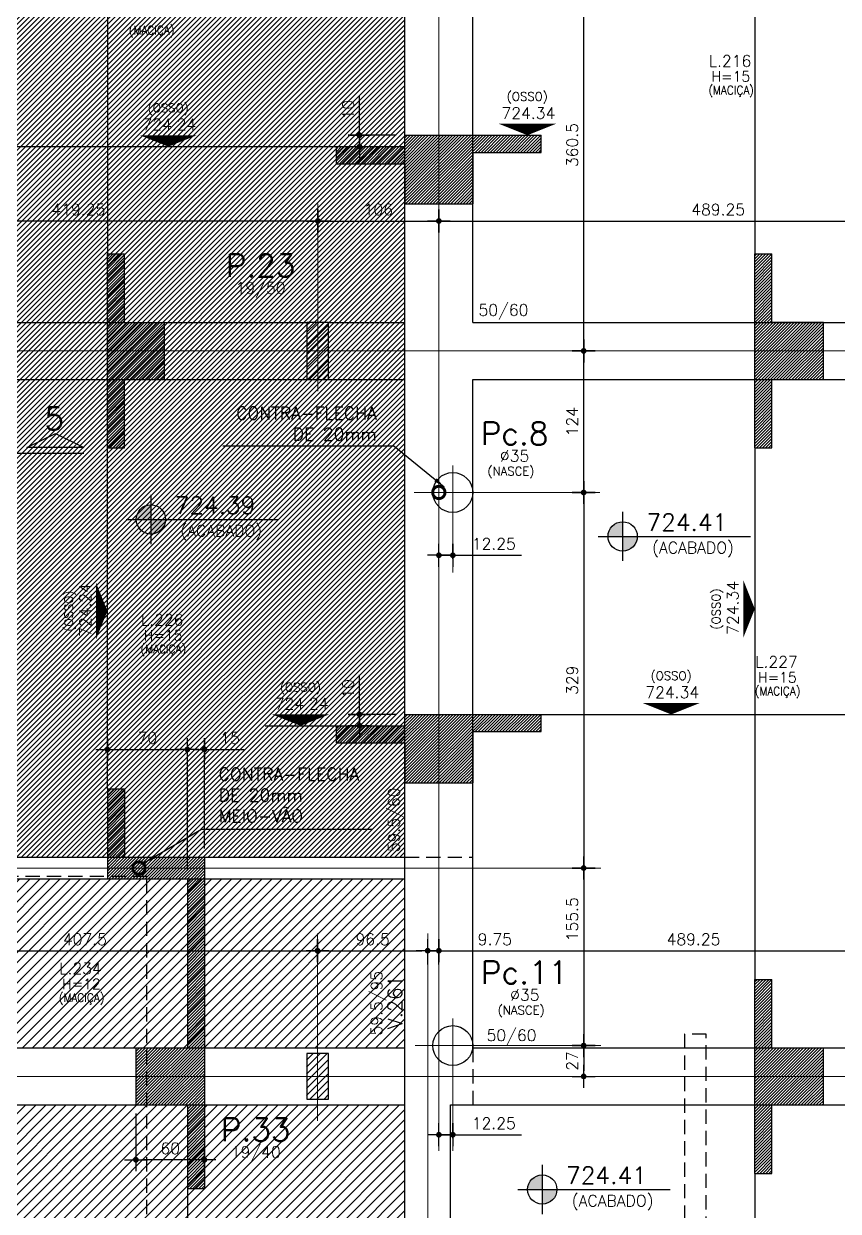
# Model space of a CAD drawing. Header units: inches. Extents: x 0 to 5940, y 0 to 4205.
# Drawn here: x 2299 to 3012, y 1956 to 2996 of the extents above; entities that cross this region are included whole.
import ezdxf
from ezdxf.enums import TextEntityAlignment as Align

# ---------------------------------------------------------------- set-up
doc = ezdxf.new("R2010")
doc.units = ezdxf.units.IN
doc.header["$LTSCALE"] = 50
doc.header["$MEASUREMENT"] = 0
doc.linetypes.add('CENTER', pattern=[2, 1.25, -0.25, 0.25, -0.25])
doc.linetypes.add('HIDDEN', pattern=[0.375, 0.25, -0.125])
for name, color, linetype in [('ALVENARIA', 10, 'HIDDEN'), ('CONTRA-FLECHA', 152, 'Continuous'), ('CORTE-FORMA', 1, 'Continuous'), ('COTA', 6, 'Continuous'), ('FO-HACHURA_PILAR-MORRE', 252, 'Continuous'), ('FO-TEXTO-LAJES', 152, 'Continuous'), ('FO-TEXTO-VIGAS', 3, 'Continuous'), ('HACHUR LAJE', 141, 'Continuous'), ('NIVEL', 3, 'Continuous'), ('NIVEL-ARQUITETURA', 3, 'Continuous'), ('P-M', 7, 'Continuous'), ('P-N', 5, 'Continuous'), ('TEXTO', 3, 'Continuous')]:
    doc.layers.add(name, color=color, linetype=linetype)
for name, color, linetype, lineweight in [('FO-Eixos', 150, 'Continuous', 5), ('FO-Textos dos pilares', 3, 'Continuous', 20), ('FO-Vigas', 2, 'Continuous', 30)]:
    doc.layers.add(name, color=color, linetype=linetype, lineweight=lineweight)
doc.styles.add('ROMANS', font='romans.shx')
doc.dimstyles.new('COTA_50', dxfattribs={"dimscale": 5, "dimtxt": 2, "dimasz": 1, "dimexe": 2, "dimexo": 1.5, "dimgap": 1, "dimtad": 1, "dimzin": 12, "dimdsep": 46, "dimtxsty": 'ROMANS', "dimblk1": 'COTA', "dimblk2": 'COTA', "dimsah": 1, "dimcen": -4, "dimdle": 1.5, "dimclrd": 6, "dimclre": 6, "dimclrt": 3, "dimadec": 0, "dimazin": 0, "dimtfac": 1, "dimtofl": 0, "dimtmove": 0, "dimatfit": 3, "dimldrblk": 'COTA', "dimfxl": 1, "dimtolj": 1, "dimtzin": 12, "dimarcsym": 0})
doc.dimstyles.new('NOTA', dxfattribs={"dimscale": 5, "dimtxt": 2, "dimasz": 2, "dimexe": 1.5, "dimexo": 2, "dimgap": 1, "dimtad": 1, "dimdec": 1, "dimzin": 12, "dimdsep": 46, "dimtxsty": 'ROMANS', "dimcen": 0.09, "dimclrd": 8, "dimclre": 8, "dimclrt": 3, "dimadec": 0, "dimazin": 0, "dimtfac": 1, "dimtdec": 1, "dimtofl": 0, "dimtmove": 0, "dimatfit": 3, "dimfxl": 1, "dimtolj": 1, "dimtzin": 12, "dimarcsym": 0})
pattern_1 = [(45, (-4340.959, 9121.8574), (-3.0935922, 3.0935922), [])]
pattern_2 = [(45, (-4662.459, 9121.8574), (-1.3258252, 1.3258252), [])]
pattern_3 = [(45, (-4662.459, 9121.8574), (-4.4194174, 4.4194174), [])]

# ---------------------------------------------------------------- blocks, each defined once
blk = doc.blocks.new('COTA')
at = {"layer": 'COTA'}
for p, q in [((2, 0), (-2, 0)), ((0, -2), (0, 2))]:
    blk.add_line(p, q, dxfattribs=at)
at = {"layer": 'COTA', "const_width": 0.5}
blk.add_lwpolyline([(-0.25, 0, 1), (0.25, 0, 1)], format="xyb", close=True, dxfattribs=at)
blk = doc.blocks.new('*D10')
at = {"layer": 'COTA', "color": 6, "lineweight": -2, "transparency": 16777216}
for p, q in [((2593.1, 2903.6), (2593.1, 2933.4)), ((2625.3, 2898.6), (2583.1, 2898.6)), ((2589.4, 2888.6), (2583.1, 2888.6)), ((2593.1, 2883.6), (2593.1, 2878.6))]:
    blk.add_line(p, q, dxfattribs=at)
at = {"layer": 'Defpoints', "color": 0, "transparency": 16777216}
for p in [(2593.1, 2898.6), (2632.8, 2898.6), (2596.9, 2888.6)]:
    blk.add_point(p, dxfattribs=at)
at = {"layer": 'COTA', "color": 6, "lineweight": -2, "transparency": 16777216, "xscale": 5, "yscale": 5, "zscale": 5}
for p, rotation in [((2593.1, 2898.6), 270), ((2593.1, 2888.6), 90)]:
    blk.add_blockref('COTA', p, dxfattribs=dict(at, rotation=rotation))
at = {"layer": 'COTA', "color": 3, "transparency": 16777216, "insert": (2583.1, 2921), "char_height": 10, "attachment_point": 5, "rotation": 90, "style": 'ROMANS'}
blk.add_mtext('\\A1;10', dxfattribs=at)
blk = doc.blocks.new('*D14')
at = {"layer": 'COTA', "color": 6, "lineweight": -2, "transparency": 16777216}
for p, q in [((2593.1, 2396.3), (2593.1, 2426)), ((2625.3, 2391.3), (2583.1, 2391.3)), ((2589.4, 2381.3), (2583.1, 2381.3)), ((2593.1, 2376.3), (2593.1, 2371.3))]:
    blk.add_line(p, q, dxfattribs=at)
at = {"layer": 'Defpoints', "color": 0, "transparency": 16777216}
for p in [(2593.1, 2391.3), (2632.8, 2391.3), (2596.9, 2381.3)]:
    blk.add_point(p, dxfattribs=at)
at = {"layer": 'COTA', "color": 6, "lineweight": -2, "transparency": 16777216, "xscale": 5, "yscale": 5, "zscale": 5}
for p, rotation in [((2593.1, 2391.3), 270), ((2593.1, 2381.3), 90)]:
    blk.add_blockref('COTA', p, dxfattribs=dict(at, rotation=rotation))
at = {"layer": 'COTA', "color": 3, "transparency": 16777216, "insert": (2583.1, 2413.7), "char_height": 10, "attachment_point": 5, "rotation": 90, "style": 'ROMANS'}
blk.add_mtext('\\A1;10', dxfattribs=at)
blk = doc.blocks.new('*D33')
at = {"layer": 'COTA', "color": 6, "lineweight": -2, "transparency": 16777216}
for p, q in [((2372.3, 2357), (2372.3, 2370.6)), ((2442.3, 2254.7), (2442.3, 2370.6)), ((2377.3, 2360.6), (2437.3, 2360.6))]:
    blk.add_line(p, q, dxfattribs=at)
at = {"layer": 'Defpoints', "color": 0, "transparency": 16777216}
for p in [(2442.3, 2360.6), (2372.3, 2349.5), (2442.3, 2247.2)]:
    blk.add_point(p, dxfattribs=at)
at = {"layer": 'COTA', "color": 6, "lineweight": -2, "transparency": 16777216, "xscale": 5, "yscale": 5, "zscale": 5, "rotation": 180}
blk.add_blockref('COTA', (2372.3, 2360.6), dxfattribs=at)
at = {"layer": 'COTA', "color": 6, "lineweight": -2, "transparency": 16777216, "xscale": 5, "yscale": 5, "zscale": 5}
blk.add_blockref('COTA', (2442.3, 2360.6), dxfattribs=at)
at = {"layer": 'COTA', "color": 3, "transparency": 16777216, "insert": (2407.3, 2370.6), "char_height": 10, "attachment_point": 5, "style": 'ROMANS'}
blk.add_mtext('\\A1;70', dxfattribs=at)
blk = doc.blocks.new('*D34')
at = {"layer": 'COTA', "color": 6, "lineweight": -2, "transparency": 16777216}
for p, q in [((2442.3, 2355.6), (2442.3, 2370.6)), ((2457.3, 2273.7), (2457.3, 2370.6)), ((2437.3, 2360.6), (2432.3, 2360.6)), ((2462.3, 2360.6), (2492.1, 2360.6))]:
    blk.add_line(p, q, dxfattribs=at)
at = {"layer": 'Defpoints', "color": 0, "transparency": 16777216}
for p in [(2457.3, 2360.6), (2442.3, 2348.1), (2457.3, 2266.2)]:
    blk.add_point(p, dxfattribs=at)
at = {"layer": 'COTA', "color": 6, "lineweight": -2, "transparency": 16777216, "xscale": 5, "yscale": 5, "zscale": 5}
blk.add_blockref('COTA', (2442.3, 2360.6), dxfattribs=at)
at = {"layer": 'COTA', "color": 6, "lineweight": -2, "transparency": 16777216, "xscale": 5, "yscale": 5, "zscale": 5, "rotation": 180}
blk.add_blockref('COTA', (2457.3, 2360.6), dxfattribs=at)
at = {"layer": 'COTA', "color": 3, "transparency": 16777216, "insert": (2479.7, 2370.6), "char_height": 10, "attachment_point": 5, "style": 'ROMANS'}
blk.add_mtext('\\A1;15', dxfattribs=at)
blk = doc.blocks.new('*D35')
at = {"layer": 'COTA', "color": 6, "lineweight": -2, "transparency": 16777216}
for p, q in [((2397.3, 2041.7), (2397.3, 1991.1)), ((2452.3, 2001.1), (2402.3, 2001.1)), ((2457.3, 2002.2), (2457.3, 1991.1))]:
    blk.add_line(p, q, dxfattribs=at)
at = {"layer": 'Defpoints', "color": 0, "transparency": 16777216}
for p in [(2397.3, 2049.2), (2457.3, 2009.7), (2397.3, 2001.1)]:
    blk.add_point(p, dxfattribs=at)
at = {"layer": 'COTA', "color": 6, "lineweight": -2, "transparency": 16777216, "xscale": 5, "yscale": 5, "zscale": 5, "rotation": 180}
blk.add_blockref('COTA', (2397.3, 2001.1), dxfattribs=at)
at = {"layer": 'COTA', "color": 6, "lineweight": -2, "transparency": 16777216, "xscale": 5, "yscale": 5, "zscale": 5}
blk.add_blockref('COTA', (2457.3, 2001.1), dxfattribs=at)
at = {"layer": 'COTA', "color": 3, "transparency": 16777216, "insert": (2427.3, 2011.1), "char_height": 10, "attachment_point": 5, "style": 'ROMANS'}
blk.add_mtext('\\A1;60', dxfattribs=at)
blk = doc.blocks.new('*D94')
at = {"layer": 'COTA', "color": 6, "lineweight": -2, "transparency": 16777216}
for p, q in [((2556.6, 2824), (2556.6, 2833.5)), ((2662.6, 2824), (2662.6, 2833.5)), ((2561.6, 2823.5), (2657.6, 2823.5))]:
    blk.add_line(p, q, dxfattribs=at)
at = {"layer": 'Defpoints', "color": 0, "transparency": 16777216}
for p in [(2662.6, 2823.5), (2556.6, 2816.5), (2662.6, 2816.5)]:
    blk.add_point(p, dxfattribs=at)
at = {"layer": 'COTA', "color": 6, "lineweight": -2, "transparency": 16777216, "xscale": 5, "yscale": 5, "zscale": 5, "rotation": 180}
blk.add_blockref('COTA', (2556.6, 2823.5), dxfattribs=at)
at = {"layer": 'COTA', "color": 6, "lineweight": -2, "transparency": 16777216, "xscale": 5, "yscale": 5, "zscale": 5}
blk.add_blockref('COTA', (2662.6, 2823.5), dxfattribs=at)
at = {"layer": 'COTA', "color": 3, "transparency": 16777216, "insert": (2609.6, 2833.5), "char_height": 10, "attachment_point": 5, "style": 'ROMANS'}
blk.add_mtext('\\A1;106', dxfattribs=at)
blk = doc.blocks.new('*D95')
at = {"layer": 'COTA', "color": 6, "lineweight": -2, "transparency": 16777216}
for p, q in [((2137.3, 2820.1), (2137.3, 2833.5)), ((2556.6, 2820.1), (2556.6, 2833.5)), ((2551.6, 2823.5), (2142.3, 2823.5))]:
    blk.add_line(p, q, dxfattribs=at)
at = {"layer": 'Defpoints', "color": 0, "transparency": 16777216}
for p in [(2137.3, 2823.5), (2137.3, 2812.6), (2556.6, 2812.6)]:
    blk.add_point(p, dxfattribs=at)
at = {"layer": 'COTA', "color": 6, "lineweight": -2, "transparency": 16777216, "xscale": 5, "yscale": 5, "zscale": 5, "rotation": 180}
blk.add_blockref('COTA', (2137.3, 2823.5), dxfattribs=at)
at = {"layer": 'COTA', "color": 6, "lineweight": -2, "transparency": 16777216, "xscale": 5, "yscale": 5, "zscale": 5}
blk.add_blockref('COTA', (2556.6, 2823.5), dxfattribs=at)
at = {"layer": 'COTA', "color": 3, "transparency": 16777216, "insert": (2346.9, 2833.5), "char_height": 10, "attachment_point": 5, "style": 'ROMANS'}
blk.add_mtext('\\A1;419.25', dxfattribs=at)
blk = doc.blocks.new('*D107')
at = {"layer": 'COTA', "color": 6, "lineweight": -2, "transparency": 16777216}
for p, q in [((2662.6, 2814.5), (2662.6, 2833.5)), ((3151.8, 2814.5), (3151.8, 2833.5)), ((2667.6, 2823.5), (3146.8, 2823.5))]:
    blk.add_line(p, q, dxfattribs=at)
at = {"layer": 'Defpoints', "color": 0, "transparency": 16777216}
for p in [(3151.8, 2823.5), (2662.6, 2807), (3151.8, 2807)]:
    blk.add_point(p, dxfattribs=at)
at = {"layer": 'COTA', "color": 6, "lineweight": -2, "transparency": 16777216, "xscale": 5, "yscale": 5, "zscale": 5, "rotation": 180}
blk.add_blockref('COTA', (2662.6, 2823.5), dxfattribs=at)
at = {"layer": 'COTA', "color": 6, "lineweight": -2, "transparency": 16777216, "xscale": 5, "yscale": 5, "zscale": 5}
blk.add_blockref('COTA', (3151.8, 2823.5), dxfattribs=at)
at = {"layer": 'COTA', "color": 3, "transparency": 16777216, "insert": (2907.2, 2833.5), "char_height": 10, "attachment_point": 5, "style": 'ROMANS'}
blk.add_mtext('\\A1;489.25', dxfattribs=at)
blk = doc.blocks.new('*D124')
at = {"layer": 'COTA', "color": 6, "lineweight": -2, "transparency": 16777216}
for p, q in [((2148.8, 2181.6), (2148.8, 2194.3)), ((2556.3, 2181.6), (2556.3, 2194.3)), ((2153.8, 2184.3), (2551.3, 2184.3))]:
    blk.add_line(p, q, dxfattribs=at)
at = {"layer": 'Defpoints', "color": 0, "transparency": 16777216}
for p in [(2148.8, 2174.1), (2556.3, 2184.3), (2556.3, 2174.1)]:
    blk.add_point(p, dxfattribs=at)
at = {"layer": 'COTA', "color": 6, "lineweight": -2, "transparency": 16777216, "xscale": 5, "yscale": 5, "zscale": 5, "rotation": 180}
blk.add_blockref('COTA', (2148.8, 2184.3), dxfattribs=at)
at = {"layer": 'COTA', "color": 6, "lineweight": -2, "transparency": 16777216, "xscale": 5, "yscale": 5, "zscale": 5}
blk.add_blockref('COTA', (2556.3, 2184.3), dxfattribs=at)
at = {"layer": 'COTA', "color": 3, "transparency": 16777216, "insert": (2352.6, 2194.3), "char_height": 10, "attachment_point": 5, "style": 'ROMANS'}
blk.add_mtext('\\A1;407.5', dxfattribs=at)
blk = doc.blocks.new('*D125')
at = {"layer": 'COTA', "color": 6, "lineweight": -2, "transparency": 16777216}
for p, q in [((2556.3, 2180.8), (2556.3, 2194.3)), ((2652.8, 2180.8), (2652.8, 2194.3)), ((2561.3, 2184.3), (2647.8, 2184.3))]:
    blk.add_line(p, q, dxfattribs=at)
at = {"layer": 'Defpoints', "color": 0, "transparency": 16777216}
for p in [(2652.8, 2184.3), (2556.3, 2173.3), (2652.8, 2173.3)]:
    blk.add_point(p, dxfattribs=at)
at = {"layer": 'COTA', "color": 6, "lineweight": -2, "transparency": 16777216, "xscale": 5, "yscale": 5, "zscale": 5, "rotation": 180}
blk.add_blockref('COTA', (2556.3, 2184.3), dxfattribs=at)
at = {"layer": 'COTA', "color": 6, "lineweight": -2, "transparency": 16777216, "xscale": 5, "yscale": 5, "zscale": 5}
blk.add_blockref('COTA', (2652.8, 2184.3), dxfattribs=at)
at = {"layer": 'COTA', "color": 3, "transparency": 16777216, "insert": (2604.6, 2194.3), "char_height": 10, "attachment_point": 5, "style": 'ROMANS'}
blk.add_mtext('\\A1;96.5', dxfattribs=at)
blk = doc.blocks.new('*D126')
at = {"layer": 'COTA', "color": 6, "lineweight": -2, "transparency": 16777216}
for p, q in [((2652.8, 2172.3), (2652.8, 2194.3)), ((2662.6, 2172.3), (2662.6, 2194.3)), ((2647.8, 2184.3), (2642.8, 2184.3)), ((2662.6, 2184.3), (2731.8, 2184.3)), ((2667.6, 2184.3), (2672.6, 2184.3))]:
    blk.add_line(p, q, dxfattribs=at)
at = {"layer": 'Defpoints', "color": 0, "transparency": 16777216}
for p in [(2662.6, 2184.3), (2652.8, 2164.8), (2662.6, 2164.8)]:
    blk.add_point(p, dxfattribs=at)
at = {"layer": 'COTA', "color": 6, "lineweight": -2, "transparency": 16777216, "xscale": 5, "yscale": 5, "zscale": 5}
blk.add_blockref('COTA', (2652.8, 2184.3), dxfattribs=at)
at = {"layer": 'COTA', "color": 6, "lineweight": -2, "transparency": 16777216, "xscale": 5, "yscale": 5, "zscale": 5, "rotation": 180}
blk.add_blockref('COTA', (2662.6, 2184.3), dxfattribs=at)
at = {"layer": 'COTA', "color": 3, "transparency": 16777216, "insert": (2711.6, 2194.3), "char_height": 10, "attachment_point": 5, "style": 'ROMANS'}
blk.add_mtext('\\A1;9.75', dxfattribs=at)
blk = doc.blocks.new('*D127')
at = {"layer": 'COTA', "color": 6, "lineweight": -2, "transparency": 16777216}
for p, q in [((2662.6, 2175.6), (2662.6, 2194.3)), ((3151.8, 2175.6), (3151.8, 2194.3)), ((2667.6, 2184.3), (3146.8, 2184.3))]:
    blk.add_line(p, q, dxfattribs=at)
at = {"layer": 'Defpoints', "color": 0, "transparency": 16777216}
for p in [(3151.8, 2184.3), (2662.6, 2168.1), (3151.8, 2168.1)]:
    blk.add_point(p, dxfattribs=at)
at = {"layer": 'COTA', "color": 6, "lineweight": -2, "transparency": 16777216, "xscale": 5, "yscale": 5, "zscale": 5, "rotation": 180}
blk.add_blockref('COTA', (2662.6, 2184.3), dxfattribs=at)
at = {"layer": 'COTA', "color": 6, "lineweight": -2, "transparency": 16777216, "xscale": 5, "yscale": 5, "zscale": 5}
blk.add_blockref('COTA', (3151.8, 2184.3), dxfattribs=at)
at = {"layer": 'COTA', "color": 3, "transparency": 16777216, "insert": (2885.6, 2194.3), "char_height": 10, "attachment_point": 5, "style": 'ROMANS'}
blk.add_mtext('\\A1;489.25', dxfattribs=at)
blk = doc.blocks.new('*D238')
at = {"layer": 'COTA', "color": 6, "lineweight": -2, "transparency": 16777216}
for p, q in [((2780.1, 2585.7), (2799.4, 2585.7)), ((2789.4, 2580.7), (2789.4, 2261.7)), ((2780.1, 2256.7), (2799.4, 2256.7))]:
    blk.add_line(p, q, dxfattribs=at)
at = {"layer": 'Defpoints', "color": 0, "transparency": 16777216}
for p in [(2772.6, 2585.7), (2772.6, 2256.7), (2789.4, 2256.7)]:
    blk.add_point(p, dxfattribs=at)
at = {"layer": 'COTA', "color": 6, "lineweight": -2, "transparency": 16777216, "xscale": 5, "yscale": 5, "zscale": 5}
for p, rotation in [((2789.4, 2585.7), 90), ((2789.4, 2256.7), 270)]:
    blk.add_blockref('COTA', p, dxfattribs=dict(at, rotation=rotation))
at = {"layer": 'COTA', "color": 3, "transparency": 16777216, "insert": (2779.4, 2421.2), "char_height": 10, "attachment_point": 5, "rotation": 90, "style": 'ROMANS'}
blk.add_mtext('\\A1;329', dxfattribs=at)
blk = doc.blocks.new('*D239')
at = {"layer": 'COTA', "color": 6, "lineweight": -2, "transparency": 16777216}
for p, q in [((2789.4, 2251.7), (2789.4, 2106.2)), ((2794.8, 2256.7), (2799.4, 2256.7)), ((2794.8, 2101.2), (2799.4, 2101.2))]:
    blk.add_line(p, q, dxfattribs=at)
at = {"layer": 'Defpoints', "color": 0, "transparency": 16777216}
for p in [(2787.3, 2256.7), (2787.3, 2101.2), (2789.4, 2101.2)]:
    blk.add_point(p, dxfattribs=at)
at = {"layer": 'COTA', "color": 6, "lineweight": -2, "transparency": 16777216, "xscale": 5, "yscale": 5, "zscale": 5}
for p, rotation in [((2789.4, 2256.7), 90), ((2789.4, 2101.2), 270)]:
    blk.add_blockref('COTA', p, dxfattribs=dict(at, rotation=rotation))
at = {"layer": 'COTA', "color": 3, "transparency": 16777216, "insert": (2779.4, 2211.8), "char_height": 10, "attachment_point": 5, "rotation": 90, "style": 'ROMANS'}
blk.add_mtext('\\A1;155.5', dxfattribs=at)
blk = doc.blocks.new('*D240')
at = {"layer": 'COTA', "color": 6, "lineweight": -2, "transparency": 16777216}
for p, q in [((2782.8, 2101.2), (2799.4, 2101.2)), ((2789.4, 2096.2), (2789.4, 2079.2)), ((2782.8, 2074.2), (2799.4, 2074.2))]:
    blk.add_line(p, q, dxfattribs=at)
at = {"layer": 'Defpoints', "color": 0, "transparency": 16777216}
for p in [(2775.3, 2101.2), (2775.3, 2074.2), (2789.4, 2074.2)]:
    blk.add_point(p, dxfattribs=at)
at = {"layer": 'COTA', "color": 6, "lineweight": -2, "transparency": 16777216, "xscale": 5, "yscale": 5, "zscale": 5}
for p, rotation in [((2789.4, 2101.2), 90), ((2789.4, 2074.2), 270)]:
    blk.add_blockref('COTA', p, dxfattribs=dict(at, rotation=rotation))
at = {"layer": 'COTA', "color": 3, "transparency": 16777216, "insert": (2779.4, 2087.7), "char_height": 10, "attachment_point": 5, "rotation": 90, "style": 'ROMANS'}
blk.add_mtext('\\A1;27', dxfattribs=at)
blk = doc.blocks.new('*D288')
at = {"layer": 'COTA', "color": 6, "lineweight": -2, "transparency": 16777216}
for p, q in [((2662.6, 2527.5), (2662.6, 2540.7)), ((2674.8, 2527.5), (2674.8, 2540.7)), ((2657.6, 2530.7), (2652.6, 2530.7)), ((2679.8, 2530.7), (2735, 2530.7))]:
    blk.add_line(p, q, dxfattribs=at)
at = {"layer": 'Defpoints', "color": 0, "transparency": 16777216}
for p in [(2674.8, 2530.7), (2662.6, 2520), (2674.8, 2520)]:
    blk.add_point(p, dxfattribs=at)
at = {"layer": 'COTA', "color": 6, "lineweight": -2, "transparency": 16777216, "xscale": 5, "yscale": 5, "zscale": 5}
blk.add_blockref('COTA', (2662.6, 2530.7), dxfattribs=at)
at = {"layer": 'COTA', "color": 6, "lineweight": -2, "transparency": 16777216, "xscale": 5, "yscale": 5, "zscale": 5, "rotation": 180}
blk.add_blockref('COTA', (2674.8, 2530.7), dxfattribs=at)
at = {"layer": 'COTA', "color": 3, "transparency": 16777216, "insert": (2710.7, 2540.7), "char_height": 10, "attachment_point": 5, "style": 'ROMANS'}
blk.add_mtext('\\A1;12.25', dxfattribs=at)
blk = doc.blocks.new('*D291')
at = {"layer": 'COTA', "color": 6, "lineweight": -2, "transparency": 16777216}
for p, q in [((2662.6, 2020), (2662.6, 2033.1)), ((2674.8, 2020), (2674.8, 2033.1)), ((2657.6, 2023.1), (2652.6, 2023.1)), ((2679.8, 2023.1), (2735, 2023.1))]:
    blk.add_line(p, q, dxfattribs=at)
at = {"layer": 'Defpoints', "color": 0, "transparency": 16777216}
for p in [(2674.8, 2023.1), (2662.6, 2012.5), (2674.8, 2012.5)]:
    blk.add_point(p, dxfattribs=at)
at = {"layer": 'COTA', "color": 6, "lineweight": -2, "transparency": 16777216, "xscale": 5, "yscale": 5, "zscale": 5}
blk.add_blockref('COTA', (2662.6, 2023.1), dxfattribs=at)
at = {"layer": 'COTA', "color": 6, "lineweight": -2, "transparency": 16777216, "xscale": 5, "yscale": 5, "zscale": 5, "rotation": 180}
blk.add_blockref('COTA', (2674.8, 2023.1), dxfattribs=at)
at = {"layer": 'COTA', "color": 3, "transparency": 16777216, "insert": (2710.7, 2033.1), "char_height": 10, "attachment_point": 5, "style": 'ROMANS'}
blk.add_mtext('\\A1;12.25', dxfattribs=at)
blk = doc.blocks.new('*D364')
at = {"layer": 'COTA', "color": 6, "lineweight": -2, "transparency": 16777216}
for p, q in [((2785.8, 2709.7), (2799.4, 2709.7)), ((2789.4, 2590.7), (2789.4, 2704.7)), ((2785.8, 2585.7), (2799.4, 2585.7))]:
    blk.add_line(p, q, dxfattribs=at)
at = {"layer": 'Defpoints', "color": 0, "transparency": 16777216}
for p in [(2778.3, 2709.7), (2789.4, 2709.7), (2778.3, 2585.7)]:
    blk.add_point(p, dxfattribs=at)
at = {"layer": 'COTA', "color": 6, "lineweight": -2, "transparency": 16777216, "xscale": 5, "yscale": 5, "zscale": 5}
for p, rotation in [((2789.4, 2709.7), 90), ((2789.4, 2585.7), 270)]:
    blk.add_blockref('COTA', p, dxfattribs=dict(at, rotation=rotation))
at = {"layer": 'COTA', "color": 3, "transparency": 16777216, "insert": (2779.4, 2647.7), "char_height": 10, "attachment_point": 5, "rotation": 90, "style": 'ROMANS'}
blk.add_mtext('\\A1;124', dxfattribs=at)
blk = doc.blocks.new('*D365')
at = {"layer": 'COTA', "color": 6, "lineweight": -2, "transparency": 16777216}
for p, q in [((2784, 3070.2), (2799.4, 3070.2)), ((2789.4, 2714.7), (2789.4, 3065.2)), ((2784, 2709.7), (2799.4, 2709.7))]:
    blk.add_line(p, q, dxfattribs=at)
at = {"layer": 'Defpoints', "color": 0, "transparency": 16777216}
for p in [(2776.5, 3070.2), (2789.4, 3070.2), (2776.5, 2709.7)]:
    blk.add_point(p, dxfattribs=at)
at = {"layer": 'COTA', "color": 6, "lineweight": -2, "transparency": 16777216, "xscale": 5, "yscale": 5, "zscale": 5}
for p, rotation in [((2789.4, 3070.2), 90), ((2789.4, 2709.7), 270)]:
    blk.add_blockref('COTA', p, dxfattribs=dict(at, rotation=rotation))
at = {"layer": 'COTA', "color": 3, "transparency": 16777216, "insert": (2779.4, 2890), "char_height": 10, "attachment_point": 5, "rotation": 90, "style": 'ROMANS'}
blk.add_mtext('\\A1;360.5', dxfattribs=at)

msp = doc.modelspace()

# ---------------------------------------------------------------- hatches: boundary and pattern name
at = {"layer": 'CORTE-FORMA'}
h = msp.add_hatch(dxfattribs=at)
h.set_pattern_fill('ANSI31', color=70, scale=15)
h.set_pattern_definition(pattern_2)
h.paths.add_polyline_path([(2632.804, 2888.63), (2632.804, 2898.63), (2752.254, 2898.63), (2752.254, 2883.63), (2692.254, 2883.63), (2692.254, 2838.63), (2632.804, 2838.63), (2632.804, 2873.63), (2572.804, 2873.63), (2572.804, 2888.63)])
h = msp.add_hatch(dxfattribs=at)
h.set_pattern_fill('ANSI31', color=70, scale=15)
h.set_pattern_definition(pattern_2)
h.paths.add_polyline_path([(2387.308, 2684.707), (2422.308, 2684.707), (2422.308, 2734.707), (2387.308, 2734.707), (2387.308, 2794.707), (2372.308, 2794.707), (2372.308, 2624.707), (2387.308, 2624.707)])
h = msp.add_hatch(dxfattribs=at)
h.set_pattern_fill('ANSI31', color=70, scale=15)
h.set_pattern_definition([(45, (-4329.4706, 9121.8574), (-1.3258252, 1.3258252), [])])
h.paths.add_polyline_path([(2954.309, 2684.707), (2999.309, 2684.707), (2999.309, 2734.707), (2954.309, 2734.707), (2954.309, 2794.707), (2939.309, 2794.707), (2939.309, 2624.707), (2954.309, 2624.707)])
h = msp.add_hatch(dxfattribs=at)
h.set_pattern_fill('ANSI31', color=70, scale=15)
h.set_pattern_definition([(45, (-4662.459, 9139.3574), (-1.3258252, 1.3258252), [])])
h.paths.add_polyline_path([(2632.804, 2381.273), (2632.804, 2391.273), (2752.254, 2391.273), (2752.254, 2376.273), (2692.254, 2376.273), (2692.254, 2331.273), (2632.804, 2331.273), (2632.804, 2366.273), (2572.804, 2366.273), (2572.804, 2381.273)])
h = msp.add_hatch(dxfattribs=at)
h.set_pattern_fill('ANSI31', color=70, scale=15)
h.set_pattern_definition(pattern_2)
h.paths.add_polyline_path([(2372.308, 2247.207), (2442.308, 2247.207), (2442.308, 2099.207), (2397.308, 2099.207), (2397.308, 2049.207), (2442.308, 2049.207), (2442.308, 1977.207), (2442.308, 1976.082), (2457.308, 1976.082), (2457.308, 2266.207), (2387.308, 2266.207), (2387.308, 2326.207), (2372.308, 2326.207)])
h = msp.add_hatch(dxfattribs=at)
h.set_pattern_fill('ANSI31', color=70, scale=15)
h.set_pattern_definition([(45, (-4650.9706, 9121.8574), (-1.3258252, 1.3258252), [])])
h.paths.add_polyline_path([(2954.309, 2049.207), (2999.309, 2049.207), (2999.309, 2099.207), (2954.309, 2099.207), (2954.309, 2159.207), (2939.309, 2159.207), (2939.309, 1989.207), (2954.309, 1989.207)])
at = {"layer": 'FO-HACHURA_PILAR-MORRE'}
h = msp.add_hatch(dxfattribs=at)
h.set_pattern_fill('ANSI31', color=256, scale=35)
h.set_pattern_definition(pattern_1)
h.paths.add_polyline_path([(2566.054, 2734.707), (2556.554, 2734.707), (2547.054, 2734.707), (2547.054, 2709.707), (2547.054, 2684.707), (2556.554, 2684.707), (2566.054, 2684.707), (2566.054, 2709.707)])
h = msp.add_hatch(dxfattribs=at)
h.set_pattern_fill('ANSI31', color=256, scale=35)
h.set_pattern_definition(pattern_1)
h.paths.add_polyline_path([(2546.77, 2054.172), (2565.77, 2054.172), (2565.77, 2094.172), (2546.77, 2094.172)])
at = {"layer": 'HACHUR LAJE'}
h = msp.add_hatch(dxfattribs=at)
h.set_pattern_fill('ANSI31', color=21, scale=25)
h.set_pattern_definition([(45, (-4662.459, 9121.8574), (-2.2097087, 2.2097087), [])])
h.paths.add_polyline_path([(2632.304, 3729.683), (2146.804, 3724.194), (2146.804, 3551.707), (1547.804, 3551.707), (1547.804, 3717.422), (1078.304, 3712.114), (1078.304, 3212.207), (1077.804, 3212.207), (1077.804, 2266.207), (1547.804, 2266.207), (1547.804, 3159.707), (2146.804, 3159.707), (2146.804, 2266.207), (2632.804, 2266.207), (2632.804, 3212.207), (2632.304, 3212.207)])
h = msp.add_hatch(dxfattribs=at)
h.set_pattern_fill('ANSI31', color=256, scale=50)
h.set_pattern_definition(pattern_3)
h.paths.add_polyline_path([(2632.804, 2099.207), (2632.804, 2247.207), (2146.804, 2247.207), (2146.804, 2099.207), (2148.804, 2099.207), (2158.304, 2099.207)])
h = msp.add_hatch(dxfattribs=at)
h.set_pattern_fill('ANSI31', color=256, scale=50)
h.set_pattern_definition(pattern_3)
h.paths.add_polyline_path([(1094.454, 2049.207), (1085.304, 2049.207), (1085.304, 1804.207), (1398.754, 1804.207), (2279.304, 1804.207), (2478.304, 1804.207), (2632.804, 1804.207), (2632.804, 2049.207)])
at = {"layer": 'NIVEL-ARQUITETURA'}
h = msp.add_hatch(color=1, dxfattribs=at)
h.paths.add_polyline_path([(2422.19, 2557.177), (2423.166, 2562.085), (2410.341, 2562.085), (2410.341, 2553.156), (2415.66, 2550.511), (2419.409, 2553.016)])
h.paths.add_polyline_path([(2410.341, 2553.156), (2410.341, 2549.26), (2415.249, 2550.236), (2415.66, 2550.511)])
h.paths.add_polyline_path([(2410.341, 2574.91), (2405.433, 2573.933), (2401.272, 2571.153), (2398.492, 2566.992), (2397.516, 2562.085), (2410.341, 2562.085)])
h = msp.add_hatch(color=1, dxfattribs=at)
h.paths.add_polyline_path([(2835.394, 2542.337), (2836.37, 2547.245), (2823.545, 2547.245), (2823.545, 2538.316), (2828.864, 2535.672), (2832.614, 2538.177)])
h.paths.add_polyline_path([(2823.545, 2538.316), (2823.545, 2534.42), (2828.453, 2535.397), (2828.864, 2535.672)])
h.paths.add_polyline_path([(2823.545, 2560.07), (2818.637, 2559.094), (2814.476, 2556.314), (2811.696, 2552.153), (2810.72, 2547.245), (2823.545, 2547.245)])
h = msp.add_hatch(color=1, dxfattribs=at)
h.paths.add_polyline_path([(2764.996, 1970.223), (2765.973, 1975.131), (2753.148, 1975.131), (2753.148, 1966.202), (2758.467, 1963.557), (2762.216, 1966.063)])
h.paths.add_polyline_path([(2753.148, 1966.202), (2753.148, 1962.306), (2758.056, 1963.282), (2758.467, 1963.557)])
h.paths.add_polyline_path([(2753.148, 1987.956), (2748.24, 1986.98), (2744.079, 1984.2), (2741.299, 1980.039), (2740.323, 1975.131), (2753.148, 1975.131)])

# ---------------------------------------------------------------- linework, layer by layer
at = {"layer": 'ALVENARIA'}
for p, q in [((2896.804, 2111.172), (2877.804, 2111.172)), ((2877.804, 2111.172), (2877.804, 1934.672)), ((2896.804, 1845.207), (2896.804, 2111.172))]:
    msp.add_line(p, q, dxfattribs=at)
at = {"layer": 'ALVENARIA', "flags": 128}
for points in [[(2406.804, 2249.207), (2288.304, 2249.207)], [(2406.804, 1934.707), (2406.804, 2249.207)]]:
    msp.add_lwpolyline(points, dxfattribs=at)
at = {"layer": 'CONTRA-FLECHA', "linetype": 'Continuous', "const_width": 2.56}
for points in [[(2658.736, 2581.889, 1), (2666.372, 2589.525, 1)], [(2396.111, 2252.889, 1), (2403.747, 2260.525, 1)]]:
    msp.add_lwpolyline(points, format="xyb", close=True, dxfattribs=at)
at = {"layer": 'CORTE-FORMA', "color": 8}
for p, q in [((2372.308, 3152.207), (2372.308, 2794.707)), ((2939.309, 3152.207), (2939.309, 2794.707)), ((2206.804, 2888.63), (2572.804, 2888.63)), ((2372.308, 2326.207), (2372.308, 2624.707)), ((2939.309, 2624.707), (2939.309, 2159.207)), ((2747.254, 2391.273), (3082.304, 2391.273)), ((2510.541, 2381.273), (2572.804, 2381.273)), ((2939.309, 1989.207), (2939.309, 1864.207)), ((2442.308, 1977.207), (2442.308, 1888.181))]:
    msp.add_line(p, q, dxfattribs=at)
at = {"layer": 'CORTE-FORMA'}
for p, q in [((2632.804, 2898.63), (2752.254, 2898.63)), ((2632.804, 2888.63), (2632.804, 2898.63)), ((2572.804, 2888.63), (2632.804, 2888.63)), ((2692.254, 2883.63), (2752.254, 2883.63)), ((2692.254, 2883.63), (2692.254, 2838.63)), ((2572.804, 2873.63), (2632.804, 2873.63)), ((2632.804, 2873.63), (2632.804, 2838.63)), ((2632.804, 2838.63), (2692.254, 2838.63)), ((2372.308, 2624.707), (2372.308, 2794.707)), ((2387.308, 2734.707), (2387.308, 2794.707)), ((2939.309, 2624.707), (2939.309, 2794.707)), ((2954.309, 2734.707), (2954.309, 2794.707)), ((2387.308, 2734.707), (2422.308, 2734.707)), ((2422.308, 2684.707), (2422.308, 2734.707)), ((2999.309, 2734.707), (2954.309, 2734.707)), ((2999.309, 2684.707), (2999.309, 2734.707)), ((2387.308, 2624.707), (2387.308, 2684.707)), ((2387.308, 2684.707), (2422.308, 2684.707)), ((2954.309, 2624.707), (2954.309, 2684.707)), ((2954.309, 2684.707), (2999.309, 2684.707)), ((2632.804, 2391.273), (2752.254, 2391.273)), ((2632.804, 2381.273), (2632.804, 2391.273)), ((2572.804, 2381.273), (2632.804, 2381.273)), ((2692.254, 2376.273), (2752.254, 2376.273)), ((2692.254, 2376.273), (2692.254, 2331.273)), ((2572.804, 2366.273), (2632.804, 2366.273)), ((2632.804, 2366.273), (2632.804, 2331.273)), ((2632.804, 2331.273), (2692.254, 2331.273)), ((2372.308, 2326.207), (2372.308, 2247.207)), ((2387.308, 2326.207), (2387.308, 2266.207)), ((2387.308, 2266.207), (2457.308, 2266.207)), ((2457.308, 2266.207), (2457.308, 1976.082)), ((2372.308, 2247.207), (2442.308, 2247.207)), ((2442.308, 2247.207), (2442.308, 2099.207)), ((2939.309, 1989.207), (2939.309, 2159.207)), ((2954.309, 2099.207), (2954.309, 2159.207)), ((2397.308, 2099.207), (2397.308, 2049.207)), ((2397.308, 2099.207), (2442.308, 2099.207)), ((2954.309, 2099.207), (2999.309, 2099.207)), ((2999.309, 2049.207), (2999.309, 2099.207)), ((2397.308, 2049.207), (2442.308, 2049.207)), ((2954.309, 1989.207), (2954.309, 2049.207)), ((2954.309, 2049.207), (2999.309, 2049.207))]:
    msp.add_line(p, q, dxfattribs=at)
at = {"layer": 'CORTE-FORMA', "color": 70}
for p, q in [((2752.254, 2883.63), (2752.254, 2898.63)), ((2572.804, 2873.63), (2572.804, 2888.63)), ((2372.308, 2794.707), (2387.308, 2794.707)), ((2939.309, 2794.707), (2954.309, 2794.707)), ((2372.308, 2624.707), (2387.308, 2624.707)), ((2939.309, 2624.707), (2954.309, 2624.707)), ((2752.254, 2376.273), (2752.254, 2391.273)), ((2572.804, 2366.273), (2572.804, 2381.273)), ((2372.308, 2326.207), (2387.308, 2326.207)), ((2939.309, 2159.207), (2954.309, 2159.207)), ((2939.309, 1989.207), (2954.309, 1989.207)), ((2442.308, 1976.082), (2457.308, 1976.082))]:
    msp.add_line(p, q, dxfattribs=at)
at = {"layer": 'CORTE-FORMA', "flags": 128}
msp.add_lwpolyline([(2442.308, 2049.207), (2442.308, 1977.207), (2442.308, 1976.082)], dxfattribs=at)
at = {"layer": 'FO-Eixos'}
for p, q in [((2662.554, 2009.118), (2662.554, 3329.312)), ((2556.554, 2674.535), (2556.554, 2838.491)), ((219.571, 2709.707), (3542.289, 2709.707)), ((2674.804, 2515.487), (2674.804, 2609.412)), ((2640.994, 2585.707), (2803.472, 2585.707)), ((934.773, 2256.707), (2804.354, 2256.707)), ((2556.304, 2199.325), (2556.304, 2035.401)), ((2652.804, 1775.952), (2652.804, 2199.325)), ((2674.804, 2009.118), (2674.804, 2124.912)), ((2641.883, 2101.207), (2804.354, 2101.207)), ((219.571, 2074.207), (3209.151, 2074.207))]:
    msp.add_line(p, q, dxfattribs=at)
at = {"layer": 'FO-Vigas'}
for p, q in [((2632.804, 1804.207), (2632.804, 3207.207)), ((2692.304, 2734.707), (2692.304, 3207.207)), ((2146.804, 2734.707), (2547.054, 2734.707)), ((2566.054, 2734.707), (2632.804, 2734.707)), ((2692.304, 2734.707), (3142.304, 2734.707)), ((2146.804, 2684.707), (2547.054, 2684.707)), ((2566.054, 2684.707), (2632.804, 2684.707)), ((2692.304, 2684.707), (3142.304, 2684.707)), ((2692.304, 2099.207), (2692.304, 2684.707)), ((2146.804, 2266.207), (2632.804, 2266.207)), ((2146.804, 2247.207), (2632.804, 2247.207)), ((2692.254, 2099.207), (3142.304, 2099.207)), ((1094.454, 2049.207), (2632.804, 2049.207)), ((2672.804, 1804.207), (2672.804, 2049.207)), ((2672.804, 2049.207), (3142.304, 2049.207))]:
    msp.add_line(p, q, dxfattribs=at)
at = {"layer": 'FO-Vigas', "linetype": 'HIDDEN'}
for p, q in [((2632.804, 2266.207), (2692.254, 2266.207)), ((2692.254, 2099.207), (2692.254, 2049.207))]:
    msp.add_line(p, q, dxfattribs=at)
at = {"layer": 'FO-Vigas', "linetype": 'Continuous'}
msp.add_line((1893.804, 2099.207), (2632.804, 2099.207), dxfattribs=at)
at = {"layer": 'NIVEL', "color": 1}
for points in [[(2740.114, 2898.63, 0, 50, 0), (2740.114, 2908.63, 50, 50, 0)], [(2425.66, 2888.63, 0, 50, 0), (2425.66, 2898.63, 50, 50, 0)], [(2939.309, 2483.703, 0, 50, 0), (2929.309, 2483.703, 50, 50, 0)], [(2372.308, 2481.865, 0, 50, 0), (2362.308, 2481.865, 50, 50, 0)], [(2866.095, 2391.273, 0, 50, 0), (2866.095, 2401.273, 50, 50, 0)], [(2541.483, 2381.273, 0, 50, 0), (2541.483, 2391.273, 50, 50, 0)]]:
    msp.add_lwpolyline(points, format="xyseb", dxfattribs=at)
at = {"layer": 'NIVEL-ARQUITETURA', "color": 1}
for p, q in [((2410.341, 2583.627), (2410.341, 2540.542)), ((2388.798, 2562.085), (2522.214, 2562.085)), ((2823.545, 2568.788), (2823.545, 2525.703)), ((2802.002, 2547.245), (2935.418, 2547.245)), ((2753.148, 1996.674), (2753.148, 1953.589)), ((2731.605, 1975.131), (2865.02, 1975.131))]:
    msp.add_line(p, q, dxfattribs=at)
for centre in [(2410.341, 2562.085), (2823.545, 2547.245), (2753.148, 1975.131)]:
    msp.add_circle(centre, 12.825, dxfattribs=at)
at = {"layer": 'P-M'}
for points in [[(2566.054, 2734.707), (2556.554, 2734.707), (2547.054, 2734.707), (2547.054, 2709.707), (2547.054, 2684.707), (2556.554, 2684.707), (2566.054, 2684.707), (2566.054, 2709.707), (2566.054, 2734.707)], [(2565.804, 2094.207), (2556.304, 2094.207), (2546.804, 2094.207), (2546.804, 2074.207), (2546.804, 2054.207), (2556.304, 2054.207), (2565.804, 2054.207), (2565.804, 2074.207), (2565.804, 2094.207)]]:
    msp.add_lwpolyline(points, close=True, dxfattribs=at)
at = {"layer": 'P-N'}
for centre in [(2674.804, 2585.707), (2674.804, 2101.207)]:
    msp.add_circle(centre, 17.5, dxfattribs=at)
at = {"layer": 'TEXTO', "color": 8, "linetype": 'CENTER'}
msp.add_line((1379.248, 2620.225), (2301.748, 2620.225), dxfattribs=at)
at = {"layer": 'TEXTO', "color": 3}
msp.add_line((2301.748, 2620.225), (2351.748, 2620.225), dxfattribs=at)
msp.add_lwpolyline([(2351.748, 2625.225), (2301.748, 2625.225), (2326.748, 2637.225), (2351.748, 2625.225)], dxfattribs=at)

# ---------------------------------------------------------------- texts
at = {"layer": 'CONTRA-FLECHA', "char_height": 11, "style": 'ROMANS'}
for s, insert, attachment_point in [('{\\Fromans.shx;CONTRA-FLECHA\\PDE 20mm}', (2608.06, 2645.976), 6), ('{\\Fromans.shx;CONTRA-FLECHA\\PDE 20mm\\PMEIO-VÃO}', (2469.652, 2320.605), 4)]:
    msp.add_mtext(s, dxfattribs=dict(at, insert=insert, attachment_point=attachment_point))
at = {"layer": 'FO-TEXTO-LAJES', "color": 4, "style": 'ROMANS', "width": 0.9}
for p in [(2391.063, 2986.866), (2898.618, 2934.388), (2401.299, 2444.804), (2939.296, 2407.98), (2329.74, 2139.444)]:
    msp.add_text('(MACIÇA)', height=7.5, dxfattribs=at).set_placement(p)
at = {"layer": 'FO-TEXTO-LAJES', "style": 'ROMANS'}
for s, p in [('L.216', (2898.937, 2958.687)), ('L.226', (2401.618, 2469.103)), ('L.227', (2939.615, 2432.279)), ('L.234', (2330.058, 2163.743))]:
    msp.add_text(s, height=10, dxfattribs=at).set_placement(p)
at = {"layer": 'FO-TEXTO-LAJES', "color": 3, "style": 'ROMANS'}
for s, p in [('H=15', (2901.364, 2945.606)), ('H=15', (2404.045, 2456.021)), ('H=15', (2942.042, 2419.198)), ('H=12', (2332.485, 2150.662))]:
    msp.add_text(s, height=9, dxfattribs=at).set_placement(p)
at = {"layer": 'FO-TEXTO-VIGAS', "style": 'ROMANS'}
for p in [(2697.305, 2740.548), (2704.364, 2105.22)]:
    msp.add_text('50/60', height=10, dxfattribs=at).set_placement(p)
for s, p in [('59.5/60', (2628.303, 2270.574)), ('59.5/95', (2613.021, 2110.024))]:
    msp.add_text(s, height=10, rotation=90, dxfattribs=at).set_placement(p)
at = {"layer": 'FO-TEXTO-VIGAS', "color": 1, "style": 'ROMANS'}
msp.add_text('V.261', height=12.5, rotation=90, dxfattribs=at).set_placement((2630.434, 2115.606))
at = {"layer": 'FO-Textos dos pilares', "color": 1, "style": 'ROMANS'}
for s, p in [('P.23', (2476.016, 2774.494)), ('Pc.8', (2699.333, 2627.424)), ('Pc.11', (2699.497, 2155.256)), ('P.33', (2471.8, 2017.609))]:
    msp.add_text(s, height=20, dxfattribs=at).set_placement(p)
at = {"layer": 'FO-Textos dos pilares', "color": 3, "style": 'ROMANS'}
for s, p in [('19/50', (2484.6, 2759.802)), ('%%C35', (2716.053, 2612.731)), ('%%C35', (2725.025, 2140.564)), ('19/40', (2480.384, 2002.917))]:
    msp.add_text(s, height=10, dxfattribs=at).set_placement(p)
at = {"layer": 'FO-Textos dos pilares', "color": 4, "style": 'ROMANS'}
for p in [(2705.148, 2600.616), (2714.12, 2128.449)]:
    msp.add_text('(NASCE)', height=7.5, dxfattribs=at).set_placement(p)
at = {"layer": 'NIVEL', "color": 4, "style": 'ROMANS'}
for p in [(2740.01, 2928.787), (2425.556, 2918.787), (2865.991, 2421.43), (2541.379, 2411.43)]:
    msp.add_text('(OSSO)', height=7.5, dxfattribs=at).set_placement(p, align=Align.CENTER)
at = {"layer": 'NIVEL', "color": 3, "style": 'ROMANS'}
for s, p in [('724.34', (2741.002, 2912.983)), ('724.24', (2426.548, 2902.983)), ('724.34', (2866.983, 2405.626)), ('724.24', (2542.371, 2395.626))]:
    msp.add_text(s, height=10, dxfattribs=at).set_placement(p, align=Align.CENTER)
for s, p in [('724.34', (2924.956, 2484.59)), ('724.24', (2357.955, 2482.753))]:
    msp.add_text(s, height=10, rotation=90, dxfattribs=at).set_placement(p, align=Align.CENTER)
at = {"layer": 'NIVEL', "color": 4, "style": 'ROMANS'}
for p in [(2342.151, 2481.761), (2909.152, 2483.598)]:
    msp.add_text('(OSSO)', height=7.5, rotation=90, dxfattribs=at).set_placement(p, align=Align.CENTER)
at = {"layer": 'NIVEL-ARQUITETURA', "color": 1, "style": 'ROMANS'}
for s, p in [('724.39', (2431.196, 2566.944)), ('724.41', (2844.4, 2552.105)), ('724.41', (2774.002, 1979.99))]:
    msp.add_text(s, height=15, dxfattribs=at).set_placement(p)
at = {"layer": 'NIVEL-ARQUITETURA', "color": 3, "style": 'ROMANS'}
for p in [(2471.955, 2547.206), (2885.159, 2532.367), (2814.761, 1960.253)]:
    msp.add_text('(ACABADO)', height=10, dxfattribs=at).set_placement(p, align=Align.CENTER)
at = {"layer": 'TEXTO', "color": 1, "style": 'ROMANS'}
msp.add_text('5', height=20, dxfattribs=at).set_placement((2317.132, 2640.496))

# ---------------------------------------------------------------- dimensions: what is measured, and where the dimension line sits
at = {"layer": 'COTA'}
for base, p1, p2, picture, middle in [((2789.354, 3070.207), (2776.52, 2709.707), (2776.52, 3070.207), '*D365', (2779.354, 2889.957)), ((2593.078, 2898.63), (2596.911, 2888.63), (2632.804, 2898.63), '*D10', (2583.078, 2921.011)), ((2789.354, 2709.707), (2778.311, 2585.707), (2778.311, 2709.707), '*D364', (2779.354, 2647.707)), ((2789.354, 2256.707), (2772.627, 2585.707), (2772.627, 2256.707), '*D238', (2779.354, 2421.207)), ((2593.078, 2391.273), (2596.911, 2381.273), (2632.804, 2391.273), '*D14', (2583.078, 2413.654)), ((2789.354, 2074.207), (2775.317, 2101.207), (2775.317, 2074.207), '*D240', (2779.354, 2087.707))]:
    dim = msp.add_linear_dim(base=base, p1=p1, p2=p2, angle=90, dimstyle='COTA_50', dxfattribs=at)
    dim.commit()
    dim.dimension.update_dxf_attribs({"geometry": picture, "text_midpoint": middle})
for base, p1, p2, picture, middle in [((2137.304, 2823.491), (2556.554, 2812.578), (2137.304, 2812.578), '*D95', (2346.929, 2833.491)), ((2662.554, 2823.491), (2556.554, 2816.47), (2662.554, 2816.47), '*D94', (2609.554, 2833.491)), ((3151.804, 2823.491), (2662.554, 2806.954), (3151.804, 2806.954), '*D107', (2907.179, 2833.491)), ((2442.308, 2360.63), (2372.308, 2349.462), (2442.308, 2247.207), '*D33', (2407.308, 2370.63)), ((2457.308, 2360.63), (2442.308, 2348.128), (2457.308, 2266.207), '*D34', (2479.689, 2370.63)), ((2556.304, 2184.325), (2148.804, 2174.056), (2556.304, 2174.056), '*D124', (2352.554, 2194.325)), ((2652.804, 2184.325), (2556.304, 2173.28), (2652.804, 2173.28), '*D125', (2604.554, 2194.325)), ((2397.308, 2001.087), (2457.308, 2009.655), (2397.308, 2049.207), '*D35', (2427.308, 2011.087))]:
    dim = msp.add_linear_dim(base=base, p1=p1, p2=p2, dimstyle='COTA_50', dxfattribs=at)
    dim.commit()
    dim.dimension.update_dxf_attribs({"geometry": picture, "text_midpoint": middle})
for base, p1, p2, picture, middle in [((2674.804, 2530.727), (2662.554, 2520.039), (2674.804, 2520.039), '*D288', (2710.744, 2530.727)), ((2662.554, 2184.325), (2652.804, 2164.812), (2662.554, 2164.812), '*D126', (2711.608, 2184.325)), ((3151.804, 2184.325), (2662.554, 2168.078), (3151.804, 2168.078), '*D127', (2885.603, 2184.325)), ((2674.804, 2023.147), (2662.554, 2012.459), (2674.804, 2012.459), '*D291', (2710.744, 2023.147))]:
    dim = msp.add_linear_dim(base=base, p1=p1, p2=p2, dimstyle='COTA_50', dxfattribs=at)
    dim.commit()
    dim.dimension.update_dxf_attribs({"geometry": picture, "text_midpoint": middle, "dimtype": 160})
dim = msp.add_linear_dim(base=(2789.354, 2101.207), p1=(2787.265, 2256.707), p2=(2787.265, 2101.207), angle=90, dimstyle='COTA_50', dxfattribs=at)
dim.commit()
dim.dimension.update_dxf_attribs({"geometry": '*D239', "text_midpoint": (2789.354, 2211.833), "dimtype": 160})

# ---------------------------------------------------------------- leaders
at = {"layer": 'CONTRA-FLECHA', "color": 8, "annotation_type": 0, "has_hookline": 1, "text_width": 134.619}
for points, hookline_direction in [([(2667.327, 2590.48), (2623.06, 2626.309), (2613.06, 2626.309)], 1), ([(2404.702, 2261.48), (2454.652, 2290.724), (2464.652, 2290.724)], 0)]:
    msp.add_leader(points, dimstyle='NOTA', dxfattribs=dict(at, hookline_direction=hookline_direction))

doc.saveas('drawing.dxf')
